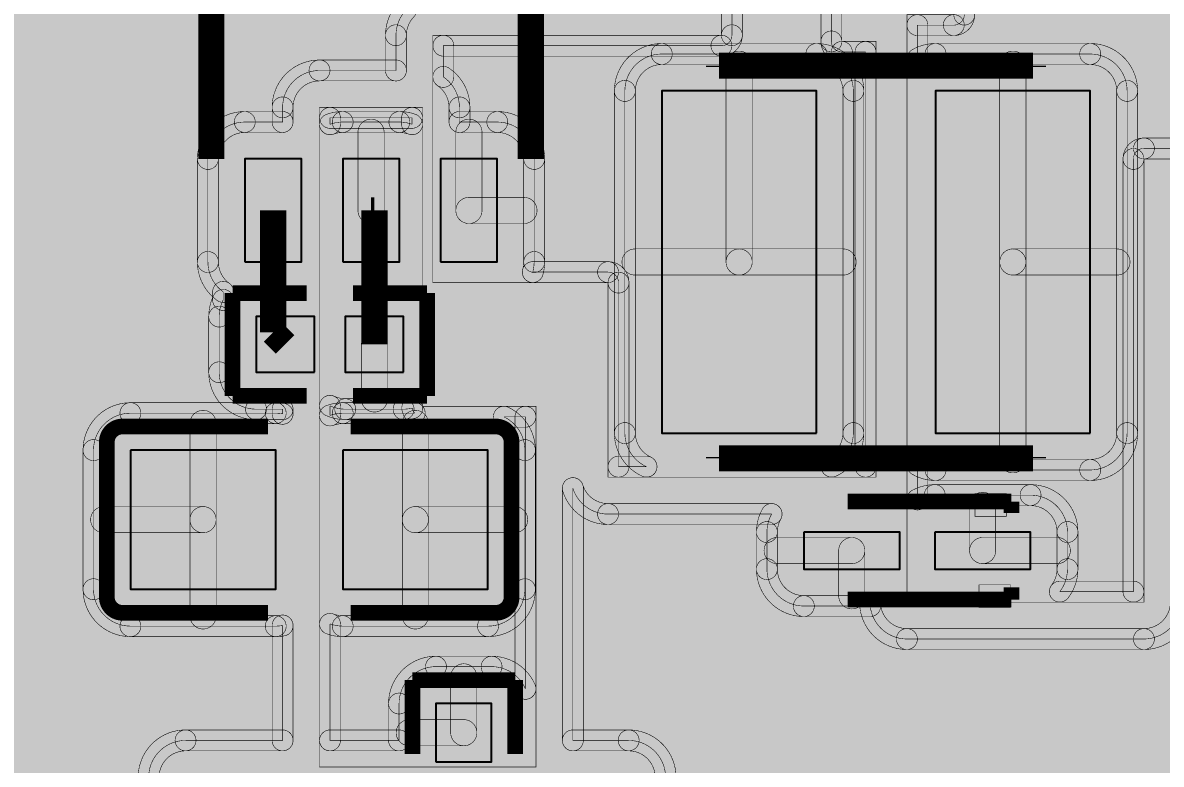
# Model space of a CAD drawing. Header units: millimetres. Extents: x -1.3 to 38.5, y -5.8 to 28.1.
# Drawn here: x 5.92 to 16.97, y 9.53 to 16.72 of the extents above; entities that cross this region are included whole.
import ezdxf

# ---------------------------------------------------------------- set-up
doc = ezdxf.new("R2010")
doc.units = ezdxf.units.MM
for name, color, linetype, true_color in [('Bottom Layer', 7, 'Continuous', 0x008400), ('Top Layer', 7, 'Continuous', 0xff0000), ('Top Silkscreen Layer', 7, 'Continuous', 0x008484)]:
    doc.layers.add(name, color=color, linetype=linetype, true_color=true_color)

msp = doc.modelspace()

# ---------------------------------------------------------------- hatches: boundary and pattern name
at = {"layer": 'Bottom Layer'}
msp.add_hatch(color=256, dxfattribs=at).paths.add_polyline_path([(35.642, 25.642), (35.642, 0.358), (0.358, 0.358), (0.358, 25.642)])
at = {"layer": 'Top Layer'}
for points in [[(35.642, 25.642), (35.642, 0.358), (0.358, 0.358), (0.358, 25.642), (24.873, 25.642), (24.847, 25.608), (23.17, 25.608), (22.812, 25.25), (22.812, 23.55), (23.17, 23.192), (24.282, 23.192), (24.282, 22.766), (24.198, 22.685), (23.372, 22.685), (23.085, 22.828), (22.295, 22.828), (22.145, 22.795), (21.995, 22.828), (21.205, 22.828), (20.847, 22.47), (20.847, 21.93), (21.205, 21.572), (21.995, 21.572), (22.145, 21.605), (22.295, 21.572), (23.085, 21.572), (23.372, 21.715), (24.198, 21.715), (24.292, 21.628), (24.205, 21.628), (23.847, 21.27), (23.847, 20.805), (19.843, 20.805), (19.5, 21.058), (19.5, 21.058), (19.028, 21.058), (19.028, 21.64), (18.67, 21.998), (18.13, 21.998), (17.772, 21.64), (17.772, 21.058), (17.103, 21.058), (17.103, 21.058), (16.745, 20.7), (16.745, 20.7), (16.745, 19.755), (16.033, 19.755), (16.041, 19.83), (16.041, 20.37), (15.683, 20.728), (15.117, 20.728), (14.967, 20.695), (14.817, 20.728), (14.252, 20.728), (13.893, 20.37), (13.893, 19.83), (14.049, 19.535), (14.049, 19.528), (14.015, 19.528), (13.729, 19.385), (8.618, 19.385), (8.618, 19.385), (8.275, 19.243), (8.275, 19.243), (8.007, 18.975), (8.007, 18.975), (7.865, 18.632), (7.865, 18.632), (7.865, 18.49), (7.717, 18.2), (7.717, 17.2), (8.075, 16.842), (8.625, 16.842), (8.825, 16.903), (9.025, 16.842), (9.575, 16.842), (9.642, 16.848), (9.542, 16.6), (9.542, 16.6), (9.542, 16.258), (8.8, 16.258), (8.8, 16.258), (8.442, 15.9), (8.442, 15.9), (8.442, 15.758), (8.075, 15.758), (8.075, 15.758), (7.717, 15.4), (7.717, 14.4), (7.865, 14.11), (7.865, 14.032), (7.826, 13.87), (7.826, 13.33), (8.184, 12.972), (8.442, 12.972), (8.442, 12.927), (8.375, 12.933), (6.965, 12.933), (6.965, 12.933), (6.607, 12.575), (6.607, 12.575), (6.607, 11.225), (6.607, 11.225), (6.965, 10.867), (8.375, 10.867), (8.375, 10.867), (8.442, 10.873), (8.442, 9.758), (7.5, 9.758), (7.5, 9.758), (7.142, 9.4), (7.142, 9.4), (7.142, 1.436), (7.142, 1.436), (7.5, 1.078), (7.5, 1.078), (19.1, 1.078), (19.1, 1.078), (19.458, 1.436), (19.458, 1.436), (19.458, 3.642), (25.142, 3.642), (25.142, 3.594), (24.935, 3.628), (24.3, 3.083), (23.665, 3.628), (23.03, 3.083), (22.395, 3.628), (21.753, 2.986), (21.753, 1.604), (22.395, 0.962), (23.03, 1.507), (23.665, 0.962), (24.3, 1.507), (24.935, 0.962), (25.142, 0.996), (25.142, 0.9), (25.142, 0.9), (25.5, 0.542), (25.5, 0.542), (27.4, 0.542), (27.4, 0.542), (27.758, 0.9), (27.758, 0.9), (27.758, 5.708), (27.758, 5.708), (27.4, 6.066), (27.4, 6.066), (21.308, 6.066), (21.308, 6.8), (20.95, 7.158), (20.05, 7.158), (19.692, 6.8), (19.692, 6.066), (17.693, 6.066), (17.693, 6.066), (17.335, 5.708), (17.335, 5.708), (17.335, 5.658), (16.105, 5.658), (16.787, 6.77), (15.54, 8.017), (14.293, 6.77), (14.975, 5.658), (14.2, 5.658), (14.2, 5.658), (13.842, 5.3), (13.842, 5.3), (13.842, 5.15), (13, 5.477), (11.753, 4.23), (12.557, 3.064), (10.903, 3.064), (11.707, 4.23), (11.025, 5.342), (11.8, 5.342), (11.8, 5.342), (12.158, 5.7), (12.158, 5.7), (12.158, 5.85), (13, 5.523), (14.247, 6.77), (13, 8.017), (12.158, 7.69), (12.158, 9.4), (12.158, 9.4), (11.8, 9.758), (11.258, 9.758), (11.258, 12.206), (11.6, 11.954), (11.6, 11.954), (13.187, 11.954), (13.142, 11.78), (13.142, 11.42), (13.5, 11.062), (14.144, 11.062), (14.5, 10.742), (14.5, 10.742), (16.8, 10.742), (16.8, 10.742), (17.158, 11.1), (17.158, 11.1), (17.158, 15.042), (19.442, 15.042), (19.442, 13.658), (18.3, 13.658), (18.3, 13.658), (17.942, 13.3), (17.942, 13.3), (17.942, 9.8), (17.942, 9.8), (18.3, 9.442), (23, 9.442), (23, 9.442), (23.207, 9.508), (23.207, 8.846), (23.03, 8.493), (22.395, 9.038), (21.753, 8.396), (21.753, 7.014), (22.395, 6.372), (23.03, 6.917), (23.665, 6.372), (24.3, 6.917), (24.935, 6.372), (25.57, 6.917), (26.205, 6.372), (26.847, 7.014), (26.847, 7.22), (27.605, 7.22), (27.605, 7.22), (27.754, 7.243), (27.8, 7.242), (28.458, 7.9), (27.8, 8.558), (27.209, 8.19), (26.847, 8.19), (26.847, 8.396), (26.751, 8.735), (26.751, 8.934), (26.907, 9.23), (26.907, 9.77), (26.688, 10.1), (26.907, 10.43), (26.907, 10.97), (26.549, 11.328), (25.983, 11.328), (25.833, 11.295), (25.683, 11.328), (25.117, 11.328), (24.759, 10.97), (24.759, 10.43), (24.915, 10.134), (24.915, 10.066), (24.759, 9.77), (24.759, 9.545), (24.592, 9.378), (24.592, 9.378), (24.45, 9.035), (24.45, 9.035), (24.45, 8.817), (24.3, 8.493), (24.123, 8.846), (24.123, 11.175), (24.29, 11.342), (28.4, 11.342), (28.4, 11.342), (28.724, 11.476), (28.724, 11.476), (29.024, 11.776), (29.024, 11.776), (29.074, 11.836), (29.1, 11.835), (29.3, 11.881), (29.5, 11.835), (29.7, 11.881), (29.9, 11.835), (30.1, 11.881), (30.3, 11.835), (30.5, 11.881), (30.7, 11.835), (30.9, 11.881), (31.1, 11.835), (31.3, 11.881), (31.5, 11.835), (31.958, 12.293), (31.958, 12.742), (32.407, 12.742), (32.865, 13.2), (32.819, 13.401), (32.865, 13.601), (32.819, 13.8), (32.865, 14), (32.819, 14.2), (32.865, 14.4), (32.865, 14.417), (33.4, 14.142), (34.058, 14.8), (33.4, 15.458), (33.39, 15.458), (33.324, 15.524), (33.324, 15.524), (33.291, 15.554), (33.291, 15.554), (33.558, 15.9), (33.558, 15.9), (33.558, 16.872), (34.24, 16.872), (34.598, 17.23), (34.598, 17.77), (34.598, 17.77), (34.24, 18.128), (33.558, 18.128), (33.558, 20.5), (33.558, 20.5), (33.2, 20.858), (33.2, 20.858), (27.956, 20.858), (27.956, 22.566), (28.6, 22.042), (29.073, 22.242), (29.94, 22.242), (29.94, 22.242), (30.264, 22.376), (30.264, 22.376), (31.174, 23.286), (31.64, 23.192), (32.848, 24.4), (31.64, 25.608), (30.432, 24.4), (30.526, 23.934), (29.75, 23.158), (29.073, 23.158), (29.035, 23.194), (29.1, 23.192), (30.308, 24.4), (29.1, 25.608), (27.956, 24.787), (27.956, 25.409), (27.956, 25.409), (27.87, 25.642)], [(15.984, 11.202), (16.058, 11.42), (16.058, 11.78), (15.7, 12.138), (14.77, 12.138), (14.77, 12.138), (14.602, 12.096), (14.602, 12.428), (14.778, 12.382), (16.279, 12.382), (16.637, 12.74), (16.637, 16.06), (16.279, 16.418), (14.778, 16.418), (14.778, 16.418), (14.602, 16.372), (14.602, 16.698), (14.955, 16.698), (15.057, 16.8), (15.057, 16.8), (15.057, 17.084), (15.15, 17.072), (15.716, 17.072), (16.074, 17.43), (16.074, 17.97), (15.908, 18.272), (16.253, 18.63), (16.253, 19.17), (16.231, 19.295), (17.103, 19.295), (17.205, 19.397), (17.205, 19.397), (17.205, 20.598), (17.775, 20.598), (17.772, 20.55), (17.772, 19.76), (18.13, 19.402), (18.67, 19.402), (19.028, 19.76), (19.028, 20.55), (19.025, 20.598), (19.398, 20.598), (19.398, 15.502), (16.8, 15.502), (16.8, 15.502), (16.698, 15.4), (16.698, 15.4), (16.698, 11.202)], [(11.702, 12.414), (11.702, 14.2), (11.702, 14.2), (11.6, 14.302), (11.6, 14.302), (10.869, 14.302), (10.883, 14.4), (10.883, 15.4), (10.525, 15.758), (10.158, 15.758), (10.158, 15.9), (10.158, 15.9), (10.002, 16.196), (10.002, 16.498), (12.7, 16.498), (12.802, 16.6), (12.802, 16.6), (12.802, 17.075), (12.85, 17.072), (13.64, 17.072), (13.767, 17.095), (13.767, 16.54), (13.767, 16.54), (13.869, 16.438), (13.869, 16.438), (14.098, 16.438), (14.098, 12.414), (13.77, 12.414), (13.98, 12.74), (13.98, 16.06), (13.98, 16.06), (13.622, 16.418), (12.121, 16.418), (12.121, 16.418), (11.763, 16.06), (11.763, 12.74), (11.763, 12.74), (11.973, 12.414)], [(12.903, 16.6), (12.7, 16.6), (12.7, 17.075), (12.903, 17.075)], [(13.666, 17.095), (13.869, 17.095), (13.869, 16.54), (13.666, 16.54)], [(9.44, 16.6), (9.569, 16.919), (9.715, 16.778), (9.643, 16.6)], [(14.602, 16.597), (14.602, 16.8), (14.955, 16.8), (14.955, 16.597)], [(15.158, 16.8), (14.955, 16.597), (14.955, 16.8)], [(14.703, 16.372), (14.5, 16.372), (14.5, 16.698), (14.703, 16.698)], [(9.44, 16.6), (9.643, 16.6), (9.643, 16.6), (9.44, 16.6)], [(9.44, 16.6), (9.643, 16.6), (9.643, 16.258), (9.44, 16.258)], [(10.002, 16.397), (10.002, 16.6), (12.7, 16.6), (12.7, 16.397)], [(12.903, 16.6), (12.7, 16.397), (12.7, 16.6)], [(12.903, 16.6), (12.7, 16.6), (12.7, 16.6), (12.903, 16.6)], [(10.103, 16.196), (9.9, 16.196), (9.9, 16.498), (10.103, 16.498)], [(11.661, 16.06), (12.121, 16.52), (12.121, 16.316), (11.865, 16.06)], [(12.121, 16.316), (12.121, 16.52), (13.622, 16.52), (13.622, 16.316)], [(12.121, 16.316), (12.121, 16.52), (12.121, 16.52), (12.121, 16.316)], [(13.622, 16.52), (14.082, 16.06), (13.879, 16.06), (13.622, 16.316)], [(13.666, 16.54), (13.869, 16.54), (13.869, 16.54), (13.666, 16.54)], [(13.869, 16.337), (13.666, 16.54), (13.869, 16.54)], [(13.869, 16.337), (13.869, 16.54), (13.869, 16.54), (13.869, 16.337)], [(13.869, 16.337), (13.869, 16.54), (14.098, 16.54), (14.098, 16.337)], [(14.552, 16.46), (14.778, 16.52), (14.778, 16.316), (14.652, 16.283)], [(14.778, 16.316), (14.778, 16.52), (16.279, 16.52), (16.279, 16.316)], [(14.778, 16.316), (14.778, 16.52), (14.778, 16.52), (14.778, 16.316)], [(16.279, 16.52), (16.739, 16.06), (16.536, 16.06), (16.279, 16.316)], [(8.34, 15.9), (8.8, 16.36), (8.8, 16.157), (8.543, 15.9)], [(8.8, 16.157), (8.8, 16.36), (9.542, 16.36), (9.542, 16.157)], [(8.8, 16.157), (8.8, 16.36), (8.8, 16.36), (8.8, 16.157)], [(13.997, 16.438), (14.2, 16.438), (14.2, 12.414), (13.997, 12.414)], [(10.059, 16.28), (10.26, 15.9), (10.057, 15.9), (9.944, 16.112)], [(12.999, 14.4), (12.745, 14.4), (12.745, 16.319), (12.999, 16.319)], [(15.655, 14.4), (15.401, 14.4), (15.401, 16.319), (15.655, 16.319)], [(11.661, 16.06), (11.865, 16.06), (11.865, 12.74), (11.661, 12.74)], [(14.082, 12.74), (13.879, 12.74), (13.879, 16.06), (14.082, 16.06)], [(13.879, 16.06), (14.082, 16.06), (14.082, 16.06), (13.879, 16.06)], [(16.739, 12.74), (16.536, 12.74), (16.536, 16.06), (16.739, 16.06)], [(7.615, 15.4), (8.075, 15.86), (8.075, 15.657), (7.819, 15.4)], [(8.075, 15.657), (8.075, 15.86), (8.442, 15.86), (8.442, 15.657)], [(8.075, 15.657), (8.075, 15.86), (8.075, 15.86), (8.075, 15.657)], [(8.34, 15.9), (8.543, 15.9), (8.543, 15.9), (8.34, 15.9)], [(8.34, 15.9), (8.543, 15.9), (8.543, 15.758), (8.34, 15.758)], [(9.003, 15.736), (8.8, 15.736), (8.8, 15.798), (9.003, 15.798)], [(8.867, 15.832), (9.025, 15.86), (9.025, 15.657), (8.937, 15.641)], [(8.902, 15.697), (8.902, 15.9), (9.698, 15.9), (9.698, 15.697)], [(9.698, 15.798), (9.698, 15.736), (9.575, 15.758), (9.025, 15.758), (9.025, 15.758), (8.902, 15.736), (8.902, 15.798)], [(9.025, 15.657), (9.025, 15.86), (9.575, 15.86), (9.575, 15.657)], [(9.025, 15.657), (9.025, 15.86), (9.025, 15.86), (9.025, 15.657)], [(9.575, 15.86), (9.733, 15.832), (9.663, 15.641), (9.575, 15.657)], [(9.597, 15.798), (9.8, 15.798), (9.8, 15.736), (9.597, 15.736)], [(10.26, 15.758), (10.057, 15.758), (10.057, 15.9), (10.26, 15.9)], [(10.26, 15.9), (10.057, 15.9), (10.057, 15.9), (10.26, 15.9)], [(10.158, 15.657), (10.158, 15.86), (10.525, 15.86), (10.525, 15.657)], [(10.525, 15.86), (10.985, 15.4), (10.782, 15.4), (10.525, 15.657)], [(9.427, 14.9), (9.173, 14.9), (9.173, 15.659), (9.427, 15.659)], [(10.377, 14.9), (10.123, 14.9), (10.123, 15.659), (10.377, 15.659)], [(16.597, 15.4), (16.8, 15.603), (16.8, 15.4)], [(16.8, 15.4), (16.8, 15.603), (19.398, 15.603), (19.398, 15.4)], [(16.8, 15.4), (16.8, 15.603), (16.8, 15.603), (16.8, 15.4)], [(7.819, 14.4), (7.615, 14.4), (7.615, 15.4), (7.819, 15.4)], [(10.985, 14.4), (10.782, 14.4), (10.782, 15.4), (10.985, 15.4)], [(16.597, 15.4), (16.8, 15.4), (16.8, 15.4), (16.597, 15.4)], [(16.597, 15.4), (16.8, 15.4), (16.8, 11.202), (16.597, 11.202)], [(10.25, 14.773), (10.25, 15.027), (10.784, 15.027), (10.784, 14.773)], [(11.862, 14.273), (11.862, 14.527), (12.872, 14.527), (12.872, 14.273)], [(12.872, 14.273), (12.872, 14.527), (13.881, 14.527), (13.881, 14.273)], [(15.528, 14.273), (15.528, 14.527), (16.538, 14.527), (16.538, 14.273)], [(7.805, 14.028), (7.615, 14.4), (7.819, 14.4), (7.925, 14.192)], [(10.985, 14.4), (10.967, 14.274), (10.772, 14.33), (10.782, 14.4)], [(10.869, 14.2), (10.869, 14.403), (11.6, 14.403), (11.6, 14.2)], [(11.6, 14.403), (11.803, 14.2), (11.6, 14.2)], [(11.6, 14.2), (11.6, 14.403), (11.6, 14.403), (11.6, 14.2)], [(15.401, 14.4), (15.655, 14.4), (15.655, 12.481), (15.401, 12.481)], [(11.803, 12.414), (11.6, 12.414), (11.6, 14.2), (11.803, 14.2)], [(11.803, 14.2), (11.6, 14.2), (11.6, 14.2), (11.803, 14.2)], [(7.725, 13.87), (7.774, 14.078), (7.956, 13.986), (7.928, 13.87)], [(7.763, 14.11), (7.967, 14.11), (7.967, 14.032), (7.763, 14.032)], [(7.928, 13.33), (7.725, 13.33), (7.725, 13.87), (7.928, 13.87)], [(9.206, 13.6), (9.46, 13.6), (9.46, 13.071), (9.206, 13.071)], [(8.184, 12.87), (7.725, 13.33), (7.928, 13.33), (8.184, 13.073)], [(8.184, 12.87), (8.184, 13.073), (8.442, 13.073), (8.442, 12.87)], [(9.05, 12.87), (8.86, 12.912), (8.944, 13.097), (9.05, 13.073)], [(9.05, 12.87), (9.05, 13.073), (9.616, 13.073), (9.616, 12.87)], [(9.724, 12.883), (9.616, 12.87), (9.616, 13.073), (9.676, 13.081)], [(6.505, 12.575), (6.965, 13.035), (6.965, 12.832), (6.709, 12.575)], [(6.965, 12.832), (6.965, 13.035), (8.375, 13.035), (8.375, 12.832)], [(6.965, 12.832), (6.965, 13.035), (6.965, 13.035), (6.965, 12.832)], [(8.543, 12.927), (8.34, 12.927), (8.34, 12.972), (8.543, 12.972)], [(8.375, 13.035), (8.461, 13.027), (8.423, 12.827), (8.375, 12.832)], [(9.003, 12.911), (8.8, 12.911), (8.8, 13.004), (9.003, 13.004)], [(8.867, 13.007), (9.025, 13.035), (9.025, 12.832), (8.937, 12.816)], [(8.902, 12.911), (8.902, 13.004), (9.05, 12.972), (9.616, 12.972), (9.7, 12.982), (9.724, 12.933), (9.025, 12.933), (9.025, 12.933)], [(9.025, 12.832), (9.025, 13.035), (9.724, 13.035), (9.724, 12.832)], [(9.025, 12.832), (9.025, 13.035), (9.025, 13.035), (9.025, 12.832)], [(9.647, 12.866), (9.6, 12.964), (9.8, 13)], [(10.633, 12.99), (10.895, 12.575), (10.692, 12.575), (10.545, 12.807)], [(10.589, 12.797), (10.589, 13), (10.798, 13), (10.798, 12.797)], [(7.797, 11.9), (7.543, 11.9), (7.543, 12.834), (7.797, 12.834)], [(9.572, 10.116), (9.572, 9.758), (8.902, 9.758), (8.902, 10.889), (9.025, 10.867), (10.435, 10.867), (10.435, 10.867), (10.793, 11.225), (10.793, 12.575), (10.793, 12.575), (10.589, 12.898), (10.798, 12.898), (10.798, 10.259), (10.47, 10.474), (9.93, 10.474)], [(9.857, 11.9), (9.603, 11.9), (9.603, 12.834), (9.857, 12.834)], [(10.697, 12.898), (10.9, 12.898), (10.9, 10.259), (10.697, 10.259)], [(11.661, 12.74), (11.865, 12.74), (11.865, 12.74), (11.661, 12.74)], [(11.931, 12.322), (11.661, 12.74), (11.865, 12.74), (12.015, 12.507)], [(14.082, 12.74), (13.812, 12.322), (13.728, 12.507), (13.879, 12.74)], [(16.739, 12.74), (16.279, 12.28), (16.279, 12.484), (16.536, 12.74)], [(6.505, 12.575), (6.709, 12.575), (6.709, 12.575), (6.505, 12.575)], [(6.505, 12.575), (6.709, 12.575), (6.709, 11.225), (6.505, 11.225)], [(10.895, 11.225), (10.692, 11.225), (10.692, 12.575), (10.895, 12.575)], [(10.895, 12.575), (10.692, 12.575), (10.692, 12.575), (10.895, 12.575)], [(11.702, 12.312), (11.702, 12.516), (11.973, 12.516), (11.973, 12.312)], [(13.77, 12.312), (13.77, 12.516), (14.098, 12.516), (14.098, 12.312)], [(14.778, 12.28), (14.552, 12.34), (14.652, 12.517), (14.778, 12.484)], [(14.703, 12.096), (14.5, 12.096), (14.5, 12.428), (14.703, 12.428)], [(14.778, 12.28), (14.778, 12.484), (16.279, 12.484), (16.279, 12.28)], [(11.36, 9.758), (11.157, 9.758), (11.157, 12.206), (11.36, 12.206)], [(11.6, 11.853), (11.161, 12.175), (11.355, 12.236), (11.6, 12.056)], [(14.554, 12.186), (14.77, 12.24), (14.77, 12.037), (14.649, 12.006)], [(14.77, 12.037), (14.77, 12.24), (15.7, 12.24), (15.7, 12.037)], [(14.77, 12.037), (14.77, 12.24), (14.77, 12.24), (14.77, 12.037)], [(15.7, 12.24), (16.16, 11.78), (15.957, 11.78), (15.7, 12.037)], [(11.6, 11.853), (11.6, 12.056), (11.6, 12.056), (11.6, 11.853)], [(11.6, 11.853), (11.6, 12.056), (13.187, 12.056), (13.187, 11.853)], [(6.706, 11.773), (6.706, 12.027), (7.67, 12.027), (7.67, 11.773)], [(9.73, 11.773), (9.73, 12.027), (10.694, 12.027), (10.694, 11.773)], [(13.04, 11.78), (13.098, 12.004), (13.276, 11.905), (13.243, 11.78)], [(15.362, 11.6), (15.108, 11.6), (15.108, 12.039), (15.362, 12.039)], [(7.543, 11.9), (7.797, 11.9), (7.797, 10.966), (7.543, 10.966)], [(9.603, 11.9), (9.857, 11.9), (9.857, 10.966), (9.603, 10.966)], [(13.243, 11.42), (13.04, 11.42), (13.04, 11.78), (13.243, 11.78)], [(13.241, 11.473), (13.241, 11.727), (13.965, 11.727), (13.965, 11.473)], [(15.235, 11.473), (15.235, 11.727), (15.959, 11.727), (15.959, 11.473)], [(16.16, 11.42), (15.957, 11.42), (15.957, 11.78), (16.16, 11.78)], [(13.838, 11.6), (14.092, 11.6), (14.092, 11.161), (13.838, 11.161)], [(13.5, 10.96), (13.04, 11.42), (13.243, 11.42), (13.5, 11.163)], [(16.16, 11.42), (16.064, 11.14), (15.903, 11.264), (15.957, 11.42)], [(15.984, 11.1), (15.984, 11.303), (16.698, 11.303), (16.698, 11.1)], [(6.505, 11.225), (6.709, 11.225), (6.709, 11.225), (6.505, 11.225)], [(6.965, 10.765), (6.505, 11.225), (6.709, 11.225), (6.965, 10.968)], [(10.895, 11.225), (10.435, 10.765), (10.435, 10.968), (10.692, 11.225)], [(13.5, 10.96), (13.5, 11.163), (14.144, 11.163), (14.144, 10.96)], [(14.5, 10.64), (14.043, 11.051), (14.245, 11.073), (14.5, 10.843)], [(17.26, 11.1), (16.8, 10.64), (16.8, 10.843), (17.057, 11.1)], [(6.965, 10.765), (6.965, 10.968), (8.375, 10.968), (8.375, 10.765)], [(8.461, 10.773), (8.375, 10.765), (8.375, 10.968), (8.423, 10.973)], [(8.375, 10.765), (8.375, 10.968), (8.375, 10.968), (8.375, 10.765)], [(9.025, 10.765), (8.867, 10.793), (8.937, 10.984), (9.025, 10.968)], [(9.025, 10.765), (9.025, 10.968), (10.435, 10.968), (10.435, 10.765)], [(10.435, 10.765), (10.435, 10.968), (10.435, 10.968), (10.435, 10.765)], [(8.34, 10.873), (8.543, 10.873), (8.543, 9.758), (8.34, 9.758)], [(9.003, 9.758), (8.8, 9.758), (8.8, 10.889), (9.003, 10.889)], [(14.5, 10.64), (14.5, 10.843), (14.5, 10.843), (14.5, 10.64)], [(14.5, 10.64), (14.5, 10.843), (16.8, 10.843), (16.8, 10.64)], [(16.8, 10.64), (16.8, 10.843), (16.8, 10.843), (16.8, 10.64)], [(9.47, 10.116), (9.93, 10.575), (9.93, 10.372), (9.673, 10.116)], [(9.93, 10.372), (9.93, 10.575), (10.47, 10.575), (10.47, 10.372)], [(10.47, 10.575), (10.892, 10.299), (10.705, 10.218), (10.47, 10.372)], [(10.327, 9.833), (10.073, 9.833), (10.073, 10.375), (10.327, 10.375)], [(9.47, 10.116), (9.673, 10.116), (9.673, 9.758), (9.47, 9.758)], [(9.671, 9.706), (9.671, 9.96), (10.2, 9.96), (10.2, 9.706)], [(7.04, 9.4), (7.5, 9.86), (7.5, 9.657), (7.243, 9.4)], [(7.5, 9.657), (7.5, 9.86), (8.442, 9.86), (8.442, 9.657)], [(7.5, 9.657), (7.5, 9.86), (7.5, 9.86), (7.5, 9.657)], [(8.902, 9.657), (8.902, 9.86), (9.572, 9.86), (9.572, 9.657)], [(11.258, 9.657), (11.258, 9.86), (11.8, 9.86), (11.8, 9.657)], [(11.8, 9.86), (12.26, 9.4), (12.057, 9.4), (11.8, 9.657)]]:
    msp.add_hatch(color=256, dxfattribs=at).paths.add_polyline_path(points)
at = {"layer": 'Top Silkscreen Layer'}
for points in [[(15.16, 12.152), (15.16, 11.932), (15.464, 11.932), (15.464, 12.152)], [(15.2, 11.048), (15.2, 11.268), (15.505, 11.268), (15.505, 11.048)]]:
    msp.add_hatch(color=256, dxfattribs=at).paths.add_polyline_path(points)

# ---------------------------------------------------------------- linework, layer by layer
at = {"layer": 'Top Layer', "const_width": 0.00508}
for points in [[(17.103, 20.7), (19.5, 20.7), (19.5, 15.4), (16.8, 15.4), (16.8, 11.1), (14.5, 11.1), (14.5, 16.8), (14.955, 16.8), (14.955, 19.397), (17.103, 19.397)], [(9.9, 16.6), (12.7, 16.6), (12.7, 18.373), (13.869, 18.373), (13.869, 16.54), (14.2, 16.54), (14.2, 12.312), (11.6, 12.312), (11.6, 14.2), (9.9, 14.2)], [(8.8, 15.9), (9.8, 15.9), (9.8, 13), (10.9, 13), (10.9, 9.5), (8.8, 9.5)]]:
    msp.add_lwpolyline(points, close=True, dxfattribs=at)
for points in [[(12.903, 16.6, -1), (12.7, 16.6), (12.7, 17.075, -1), (12.903, 17.075)], [(13.666, 17.095, -1), (13.869, 17.095), (13.869, 16.54, -1), (13.666, 16.54)], [(15.158, 16.8, -1), (14.955, 16.8), (14.955, 17.084, -1), (15.158, 17.084)], [(9.44, 16.6, -0.193787), (9.569, 16.919, -1), (9.715, 16.778, 0.193787), (9.643, 16.6, -1)], [(15.158, 16.8, -0.414214), (14.955, 16.597, -1), (14.955, 16.8, -1)], [(15.158, 16.8, -1), (14.955, 16.8), (14.955, 16.8, -1), (15.158, 16.8)], [(14.703, 16.372, -1), (14.5, 16.372), (14.5, 16.698, -1), (14.703, 16.698)], [(14.602, 16.597, -1), (14.602, 16.8), (14.955, 16.8, -1), (14.955, 16.597)], [(9.44, 16.6, -1), (9.643, 16.6), (9.643, 16.6, -1), (9.44, 16.6)], [(9.44, 16.6, -1), (9.643, 16.6), (9.643, 16.258, -1), (9.44, 16.258)], [(12.903, 16.6, -0.414214), (12.7, 16.397, -1), (12.7, 16.6, -1)], [(12.903, 16.6, -1), (12.7, 16.6), (12.7, 16.6, -1), (12.903, 16.6)], [(10.103, 16.196, -1), (9.9, 16.196), (9.9, 16.498, -1), (10.103, 16.498)], [(10.002, 16.397, -1), (10.002, 16.6), (12.7, 16.6, -1), (12.7, 16.397)], [(13.666, 16.54, -1), (13.869, 16.54), (13.869, 16.54, -1), (13.666, 16.54)], [(13.869, 16.337, -0.414214), (13.666, 16.54, -1), (13.869, 16.54, -1)], [(11.661, 16.06, -0.414214), (12.121, 16.52, -1), (12.121, 16.316, 0.414214), (11.865, 16.06, -1)], [(12.121, 16.316, -1), (12.121, 16.52), (13.622, 16.52, -1), (13.622, 16.316)], [(12.121, 16.316, -1), (12.121, 16.52), (12.121, 16.52, -1), (12.121, 16.316)], [(13.622, 16.52, -0.414214), (14.082, 16.06, -1), (13.879, 16.06, 0.414214), (13.622, 16.316, -1)], [(13.869, 16.337, -1), (13.869, 16.54), (13.869, 16.54, -1), (13.869, 16.337)], [(13.869, 16.337, -1), (13.869, 16.54), (14.098, 16.54, -1), (14.098, 16.337)], [(13.997, 16.438, -1), (14.2, 16.438), (14.2, 12.414, -1), (13.997, 12.414)], [(14.552, 16.46, -0.129345), (14.778, 16.52, -1), (14.778, 16.316, 0.129345), (14.652, 16.283, -1)], [(14.778, 16.316, -1), (14.778, 16.52), (16.279, 16.52, -1), (16.279, 16.316)], [(14.778, 16.316, -1), (14.778, 16.52), (14.778, 16.52, -1), (14.778, 16.316)], [(16.279, 16.52, -0.414214), (16.739, 16.06, -1), (16.536, 16.06, 0.414214), (16.279, 16.316, -1)], [(8.34, 15.9, -0.414214), (8.8, 16.36, -1), (8.8, 16.157, 0.414214), (8.543, 15.9, -1)], [(8.8, 16.157, -1), (8.8, 16.36), (9.542, 16.36, -1), (9.542, 16.157)], [(8.8, 16.157, -1), (8.8, 16.36), (8.8, 16.36, -1), (8.8, 16.157)], [(12.999, 14.4, -1), (12.745, 14.4), (12.745, 16.319, -1), (12.999, 16.319)], [(15.655, 14.4, -1), (15.401, 14.4), (15.401, 16.319, -1), (15.655, 16.319)], [(10.059, 16.28, -0.248137), (10.26, 15.9, -1), (10.057, 15.9, 0.248137), (9.944, 16.112, -1)], [(11.661, 16.06, -1), (11.865, 16.06), (11.865, 12.74, -1), (11.661, 12.74)], [(14.082, 12.74, -1), (13.879, 12.74), (13.879, 16.06, -1), (14.082, 16.06)], [(13.879, 16.06, -1), (14.082, 16.06), (14.082, 16.06, -1), (13.879, 16.06)], [(16.739, 12.74, -1), (16.536, 12.74), (16.536, 16.06, -1), (16.739, 16.06)], [(8.34, 15.9, -1), (8.543, 15.9), (8.543, 15.9, -1), (8.34, 15.9)], [(8.34, 15.9, -1), (8.543, 15.9), (8.543, 15.758, -1), (8.34, 15.758)], [(10.26, 15.758, -1), (10.057, 15.758), (10.057, 15.9, -1), (10.26, 15.9)], [(10.26, 15.9, -1), (10.057, 15.9), (10.057, 15.9, -1), (10.26, 15.9)], [(7.615, 15.4, -0.414214), (8.075, 15.86, -1), (8.075, 15.657, 0.414214), (7.819, 15.4, -1)], [(8.075, 15.657, -1), (8.075, 15.86), (8.442, 15.86, -1), (8.442, 15.657)], [(8.075, 15.657, -1), (8.075, 15.86), (8.075, 15.86, -1), (8.075, 15.657)], [(9.003, 15.736, -1), (8.8, 15.736), (8.8, 15.798, -1), (9.003, 15.798)], [(8.902, 15.697, -1), (8.902, 15.9), (9.698, 15.9, -1), (9.698, 15.697)], [(8.867, 15.832, -0.088166), (9.025, 15.86, -1), (9.025, 15.657, 0.088166), (8.937, 15.641, -1)], [(9.698, 15.798), (9.698, 15.736, 0.088166), (9.575, 15.758), (9.025, 15.758), (9.025, 15.758, 0.088166), (8.902, 15.736), (8.902, 15.798)], [(9.025, 15.657, -1), (9.025, 15.86), (9.575, 15.86, -1), (9.575, 15.657)], [(9.025, 15.657, -1), (9.025, 15.86), (9.025, 15.86, -1), (9.025, 15.657)], [(9.575, 15.86, -0.088166), (9.733, 15.832, -1), (9.663, 15.641, 0.088166), (9.575, 15.657, -1)], [(9.597, 15.798, -1), (9.8, 15.798), (9.8, 15.736, -1), (9.597, 15.736)], [(10.158, 15.657, -1), (10.158, 15.86), (10.525, 15.86, -1), (10.525, 15.657)], [(10.525, 15.86, -0.414214), (10.985, 15.4, -1), (10.782, 15.4, 0.414214), (10.525, 15.657, -1)], [(9.427, 14.9, -1), (9.173, 14.9), (9.173, 15.659, -1), (9.427, 15.659)], [(10.377, 14.9, -1), (10.123, 14.9), (10.123, 15.659, -1), (10.377, 15.659)], [(16.597, 15.4, -0.414214), (16.8, 15.603, -1), (16.8, 15.4, -1)], [(16.8, 15.4, -1), (16.8, 15.603), (19.398, 15.603, -1), (19.398, 15.4)], [(16.8, 15.4, -1), (16.8, 15.603), (16.8, 15.603, -1), (16.8, 15.4)], [(7.819, 14.4, -1), (7.615, 14.4), (7.615, 15.4, -1), (7.819, 15.4)], [(10.985, 14.4, -1), (10.782, 14.4), (10.782, 15.4, -1), (10.985, 15.4)], [(16.597, 15.4, -1), (16.8, 15.4), (16.8, 15.4, -1), (16.597, 15.4)], [(16.597, 15.4, -1), (16.8, 15.4), (16.8, 11.202, -1), (16.597, 11.202)], [(10.25, 14.773, -1), (10.25, 15.027), (10.784, 15.027, -1), (10.784, 14.773)], [(7.805, 14.028, -0.24042), (7.615, 14.4, -1), (7.819, 14.4, 0.24042), (7.925, 14.192, -1)], [(10.985, 14.4, -0.069664), (10.967, 14.274, -1), (10.772, 14.33, 0.069664), (10.782, 14.4, -1)], [(11.862, 14.273, -1), (11.862, 14.527), (12.872, 14.527, -1), (12.872, 14.273)], [(12.872, 14.273, -1), (12.872, 14.527), (13.881, 14.527, -1), (13.881, 14.273)], [(15.528, 14.273, -1), (15.528, 14.527), (16.538, 14.527, -1), (16.538, 14.273)], [(15.401, 14.4, -1), (15.655, 14.4), (15.655, 12.481, -1), (15.401, 12.481)], [(10.869, 14.2, -1), (10.869, 14.403), (11.6, 14.403, -1), (11.6, 14.2)], [(11.6, 14.403, -0.414214), (11.803, 14.2, -1), (11.6, 14.2, -1)], [(11.6, 14.2, -1), (11.6, 14.403), (11.6, 14.403, -1), (11.6, 14.2)], [(11.803, 12.414, -1), (11.6, 12.414), (11.6, 14.2, -1), (11.803, 14.2)], [(11.803, 14.2, -1), (11.6, 14.2), (11.6, 14.2, -1), (11.803, 14.2)], [(7.763, 14.11, -1), (7.967, 14.11), (7.967, 14.032, -1), (7.763, 14.032)], [(7.725, 13.87, -0.117814), (7.774, 14.078, -1), (7.956, 13.986, 0.117814), (7.928, 13.87, -1)], [(7.928, 13.33, -1), (7.725, 13.33), (7.725, 13.87, -1), (7.928, 13.87)], [(9.206, 13.6, -1), (9.46, 13.6), (9.46, 13.071, -1), (9.206, 13.071)], [(8.184, 12.87, -0.414214), (7.725, 13.33, -1), (7.928, 13.33, 0.414214), (8.184, 13.073, -1)], [(6.505, 12.575, -0.414214), (6.965, 13.035, -1), (6.965, 12.832, 0.414214), (6.709, 12.575, -1)], [(6.965, 12.832, -1), (6.965, 13.035), (8.375, 13.035, -1), (8.375, 12.832)], [(6.965, 12.832, -1), (6.965, 13.035), (6.965, 13.035, -1), (6.965, 12.832)], [(8.184, 12.87, -1), (8.184, 13.073), (8.442, 13.073, -1), (8.442, 12.87)], [(8.375, 13.035, -0.046958), (8.461, 13.027, -1), (8.423, 12.827, 0.046958), (8.375, 12.832, -1)], [(8.543, 12.927, -1), (8.34, 12.927), (8.34, 12.972, -1), (8.543, 12.972)], [(9.003, 12.911, -1), (8.8, 12.911), (8.8, 13.004, -1), (9.003, 13.004)], [(9.05, 12.87, -0.107209), (8.86, 12.912, -1), (8.944, 13.097, 0.107209), (9.05, 13.073, -1)], [(8.867, 13.007, -0.088144), (9.025, 13.035, -1), (9.025, 12.832, 0.088144), (8.937, 12.816, -1)], [(9.025, 12.832, -1), (9.025, 13.035), (9.724, 13.035, -1), (9.724, 12.832)], [(9.025, 12.832, -1), (9.025, 13.035), (9.025, 13.035, -1), (9.025, 12.832)], [(9.05, 12.87, -1), (9.05, 13.073), (9.616, 13.073, -1), (9.616, 12.87)], [(9.724, 12.883, -0.059525), (9.616, 12.87, -1), (9.616, 13.073, 0.059525), (9.676, 13.081, -1)], [(9.647, 12.866, -0.135694), (9.6, 12.964, -1), (9.8, 13, -1)], [(7.797, 11.9, -1), (7.543, 11.9), (7.543, 12.834, -1), (7.797, 12.834)], [(8.902, 12.911), (8.902, 13.004, 0.107209), (9.05, 12.972), (9.616, 12.972, 0.059525), (9.7, 12.982, 0.135694), (9.724, 12.933), (9.025, 12.933), (9.025, 12.933, 0.088144)], [(9.857, 11.9, -1), (9.603, 11.9), (9.603, 12.834, -1), (9.857, 12.834)], [(10.633, 12.99, -0.289359), (10.895, 12.575, -1), (10.692, 12.575, 0.289359), (10.545, 12.807, -1)], [(10.589, 12.797, -1), (10.589, 13), (10.798, 13, -1), (10.798, 12.797)], [(10.697, 12.898, -1), (10.9, 12.898), (10.9, 10.259, -1), (10.697, 10.259)], [(9.572, 10.116), (9.572, 9.758), (8.902, 9.758), (8.902, 10.889, 0.088144), (9.025, 10.867), (10.435, 10.867), (10.435, 10.867, 0.414214), (10.793, 11.225), (10.793, 12.575), (10.793, 12.575, 0.289359), (10.589, 12.898), (10.798, 12.898), (10.798, 10.259, 0.298517), (10.47, 10.474), (9.93, 10.474, 0.414214)], [(11.661, 12.74, -1), (11.865, 12.74), (11.865, 12.74, -1), (11.661, 12.74)], [(11.931, 12.322, -0.294141), (11.661, 12.74, -1), (11.865, 12.74, 0.294141), (12.015, 12.507, -1)], [(14.082, 12.74, -0.294141), (13.812, 12.322, -1), (13.728, 12.507, 0.294141), (13.879, 12.74, -1)], [(16.739, 12.74, -0.414214), (16.279, 12.28, -1), (16.279, 12.484, 0.414214), (16.536, 12.74, -1)], [(6.505, 12.575, -1), (6.709, 12.575), (6.709, 12.575, -1), (6.505, 12.575)], [(6.505, 12.575, -1), (6.709, 12.575), (6.709, 11.225, -1), (6.505, 11.225)], [(10.895, 11.225, -1), (10.692, 11.225), (10.692, 12.575, -1), (10.895, 12.575)], [(10.895, 12.575, -1), (10.692, 12.575), (10.692, 12.575, -1), (10.895, 12.575)], [(11.702, 12.312, -1), (11.702, 12.516), (11.973, 12.516, -1), (11.973, 12.312)], [(13.77, 12.312, -1), (13.77, 12.516), (14.098, 12.516, -1), (14.098, 12.312)], [(14.703, 12.096, -1), (14.5, 12.096), (14.5, 12.428, -1), (14.703, 12.428)], [(14.778, 12.28, -0.129345), (14.552, 12.34, -1), (14.652, 12.517, 0.129345), (14.778, 12.484, -1)], [(14.778, 12.28, -1), (14.778, 12.484), (16.279, 12.484, -1), (16.279, 12.28)], [(11.36, 9.758, -1), (11.157, 9.758), (11.157, 12.206, -1), (11.36, 12.206)], [(11.6, 11.853, -0.328097), (11.161, 12.175, -1), (11.355, 12.236, 0.328097), (11.6, 12.056, -1)], [(14.554, 12.186, -0.122997), (14.77, 12.24, -1), (14.77, 12.037, 0.122997), (14.649, 12.006, -1)], [(14.77, 12.037, -1), (14.77, 12.24), (15.7, 12.24, -1), (15.7, 12.037)], [(14.77, 12.037, -1), (14.77, 12.24), (14.77, 12.24, -1), (14.77, 12.037)], [(15.362, 11.6, -1), (15.108, 11.6), (15.108, 12.039, -1), (15.362, 12.039)], [(15.7, 12.24, -0.414214), (16.16, 11.78, -1), (15.957, 11.78, 0.414214), (15.7, 12.037, -1)], [(11.6, 11.853, -1), (11.6, 12.056), (11.6, 12.056, -1), (11.6, 11.853)], [(11.6, 11.853, -1), (11.6, 12.056), (13.187, 12.056, -1), (13.187, 11.853)], [(13.04, 11.78, -0.127775), (13.098, 12.004, -1), (13.276, 11.905, 0.127775), (13.243, 11.78, -1)], [(6.706, 11.773, -1), (6.706, 12.027), (7.67, 12.027, -1), (7.67, 11.773)], [(7.543, 11.9, -1), (7.797, 11.9), (7.797, 10.966, -1), (7.543, 10.966)], [(9.73, 11.773, -1), (9.73, 12.027), (10.694, 12.027, -1), (10.694, 11.773)], [(9.603, 11.9, -1), (9.857, 11.9), (9.857, 10.966, -1), (9.603, 10.966)], [(13.243, 11.42, -1), (13.04, 11.42), (13.04, 11.78, -1), (13.243, 11.78)], [(16.16, 11.42, -1), (15.957, 11.42), (15.957, 11.78, -1), (16.16, 11.78)], [(13.241, 11.473, -1), (13.241, 11.727), (13.965, 11.727, -1), (13.965, 11.473)], [(13.838, 11.6, -1), (14.092, 11.6), (14.092, 11.161, -1), (13.838, 11.161)], [(15.235, 11.473, -1), (15.235, 11.727), (15.959, 11.727, -1), (15.959, 11.473)], [(13.5, 10.96, -0.414214), (13.04, 11.42, -1), (13.243, 11.42, 0.414214), (13.5, 11.163, -1)], [(16.16, 11.42, -0.165446), (16.064, 11.14, -1), (15.903, 11.264, 0.165446), (15.957, 11.42, -1)], [(6.505, 11.225, -1), (6.709, 11.225), (6.709, 11.225, -1), (6.505, 11.225)], [(6.965, 10.765, -0.414214), (6.505, 11.225, -1), (6.709, 11.225, 0.414214), (6.965, 10.968, -1)], [(10.895, 11.225, -0.414214), (10.435, 10.765, -1), (10.435, 10.968, 0.414214), (10.692, 11.225, -1)], [(15.984, 11.1, -1), (15.984, 11.303), (16.698, 11.303, -1), (16.698, 11.1)], [(13.5, 10.96, -1), (13.5, 11.163), (14.144, 11.163, -1), (14.144, 10.96)], [(14.5, 10.64, -0.383298), (14.043, 11.051, -1), (14.245, 11.073, 0.383298), (14.5, 10.843, -1)], [(17.26, 11.1, -0.414214), (16.8, 10.64, -1), (16.8, 10.843, 0.414214), (17.057, 11.1, -1)], [(6.965, 10.765, -1), (6.965, 10.968), (8.375, 10.968, -1), (8.375, 10.765)], [(8.461, 10.773, -0.046958), (8.375, 10.765, -1), (8.375, 10.968, 0.046958), (8.423, 10.973, -1)], [(8.375, 10.765, -1), (8.375, 10.968), (8.375, 10.968, -1), (8.375, 10.765)], [(8.34, 10.873, -1), (8.543, 10.873), (8.543, 9.758, -1), (8.34, 9.758)], [(9.003, 9.758, -1), (8.8, 9.758), (8.8, 10.889, -1), (9.003, 10.889)], [(9.025, 10.765, -0.088144), (8.867, 10.793, -1), (8.937, 10.984, 0.088144), (9.025, 10.968, -1)], [(9.025, 10.765, -1), (9.025, 10.968), (10.435, 10.968, -1), (10.435, 10.765)], [(10.435, 10.765, -1), (10.435, 10.968), (10.435, 10.968, -1), (10.435, 10.765)], [(14.5, 10.64, -1), (14.5, 10.843), (14.5, 10.843, -1), (14.5, 10.64)], [(14.5, 10.64, -1), (14.5, 10.843), (16.8, 10.843, -1), (16.8, 10.64)], [(16.8, 10.64, -1), (16.8, 10.843), (16.8, 10.843, -1), (16.8, 10.64)], [(9.47, 10.116, -0.414214), (9.93, 10.575, -1), (9.93, 10.372, 0.414214), (9.673, 10.116, -1)], [(9.93, 10.372, -1), (9.93, 10.575), (10.47, 10.575, -1), (10.47, 10.372)], [(10.327, 9.833, -1), (10.073, 9.833), (10.073, 10.375, -1), (10.327, 10.375)], [(10.47, 10.575, -0.298517), (10.892, 10.299, -1), (10.705, 10.218, 0.298517), (10.47, 10.372, -1)], [(9.47, 10.116, -1), (9.673, 10.116), (9.673, 9.758, -1), (9.47, 9.758)], [(9.671, 9.706, -1), (9.671, 9.96), (10.2, 9.96, -1), (10.2, 9.706)], [(7.04, 9.4, -0.414214), (7.5, 9.86, -1), (7.5, 9.657, 0.414214), (7.243, 9.4, -1)], [(7.5, 9.657, -1), (7.5, 9.86), (8.442, 9.86, -1), (8.442, 9.657)], [(7.5, 9.657, -1), (7.5, 9.86), (7.5, 9.86, -1), (7.5, 9.657)], [(8.902, 9.657, -1), (8.902, 9.86), (9.572, 9.86, -1), (9.572, 9.657)], [(11.258, 9.657, -1), (11.258, 9.86), (11.8, 9.86, -1), (11.8, 9.657)], [(11.8, 9.86, -0.414214), (12.26, 9.4, -1), (12.057, 9.4, 0.414214), (11.8, 9.657, -1)]]:
    msp.add_lwpolyline(points, format="xyb", close=True, dxfattribs=at)
for points in [[(13.767, 17.095), (13.767, 16.54), (13.767, 16.54, 0.414214), (13.869, 16.438), (13.869, 16.438), (14.098, 16.438), (14.098, 12.414), (13.77, 12.414, 0.294141), (13.98, 12.74), (13.98, 16.06), (13.98, 16.06, 0.414214), (13.622, 16.418), (12.121, 16.418), (12.121, 16.418, 0.414214), (11.763, 16.06), (11.763, 12.74), (11.763, 12.74, 0.294141), (11.973, 12.414), (11.702, 12.414), (11.702, 14.2), (11.702, 14.2, 0.414214), (11.6, 14.302), (11.6, 14.302), (10.869, 14.302, 0.069664), (10.883, 14.4), (10.883, 15.4, 0.414214), (10.525, 15.758), (10.158, 15.758), (10.158, 15.9), (10.158, 15.9, 0.248137), (10.002, 16.196), (10.002, 16.498), (12.7, 16.498, 0.414214), (12.802, 16.6), (12.802, 16.6), (12.802, 17.075, 0.033929)], [(9.642, 16.848, 0.193787), (9.542, 16.6), (9.542, 16.6), (9.542, 16.258), (8.8, 16.258), (8.8, 16.258, 0.414214), (8.442, 15.9), (8.442, 15.9), (8.442, 15.758), (8.075, 15.758), (8.075, 15.758, 0.414214), (7.717, 15.4), (7.717, 14.4, 0.24042), (7.865, 14.11), (7.865, 14.032, 0.117814), (7.826, 13.87), (7.826, 13.33, 0.414214), (8.184, 12.972), (8.442, 12.972), (8.442, 12.927, 0.046958), (8.375, 12.933), (6.965, 12.933), (6.965, 12.933, 0.414214), (6.607, 12.575), (6.607, 12.575), (6.607, 11.225), (6.607, 11.225, 0.414214), (6.965, 10.867), (8.375, 10.867), (8.375, 10.867, 0.046958), (8.442, 10.873), (8.442, 9.758), (7.5, 9.758), (7.5, 9.758, 0.414214), (7.142, 9.4)], [(19.398, 15.502), (16.8, 15.502), (16.8, 15.502, 0.414214), (16.698, 15.4), (16.698, 15.4), (16.698, 11.202), (15.984, 11.202, 0.165446), (16.058, 11.42), (16.058, 11.78, 0.414214), (15.7, 12.138), (14.77, 12.138), (14.77, 12.138, 0.122997), (14.602, 12.096), (14.602, 12.428, 0.129345), (14.778, 12.382), (16.279, 12.382, 0.414214), (16.637, 12.74), (16.637, 16.06, 0.414214), (16.279, 16.418), (14.778, 16.418), (14.778, 16.418, 0.129345), (14.602, 16.372), (14.602, 16.698), (14.955, 16.698, 0.414214), (15.057, 16.8)], [(12.158, 9.4, 0.414214), (11.8, 9.758), (11.258, 9.758), (11.258, 12.206, 0.328097), (11.6, 11.954), (11.6, 11.954), (13.187, 11.954, 0.127775), (13.142, 11.78), (13.142, 11.42, 0.414214), (13.5, 11.062), (14.144, 11.062, 0.383298), (14.5, 10.742), (14.5, 10.742), (16.8, 10.742), (16.8, 10.742, 0.414214), (17.158, 11.1)]]:
    msp.add_lwpolyline(points, format="xyb", dxfattribs=at)
at = {"layer": 'Top Layer'}
for points in [[(13.622, 12.74), (13.622, 16.06), (12.121, 16.06), (12.121, 12.74)], [(16.279, 12.74), (16.279, 16.06), (14.778, 16.06), (14.778, 12.74)], [(8.075, 14.4), (8.625, 14.4), (8.625, 15.4), (8.075, 15.4)], [(9.025, 14.4), (9.575, 14.4), (9.575, 15.4), (9.025, 15.4)], [(9.975, 14.4), (10.525, 14.4), (10.525, 15.4), (9.975, 15.4)], [(8.75, 13.33), (8.75, 13.87), (8.184, 13.87), (8.184, 13.33)], [(9.616, 13.33), (9.616, 13.87), (9.05, 13.87), (9.05, 13.33)], [(6.965, 12.575), (6.965, 11.225), (8.375, 11.225), (8.375, 12.575)], [(9.025, 12.575), (9.025, 11.225), (10.435, 11.225), (10.435, 12.575)], [(13.5, 11.78), (13.5, 11.42), (14.43, 11.42), (14.43, 11.78)], [(14.77, 11.78), (14.77, 11.42), (15.7, 11.42), (15.7, 11.78)], [(9.93, 9.55), (10.47, 9.55), (10.47, 10.116), (9.93, 10.116)]]:
    msp.add_lwpolyline(points, close=True, dxfattribs=at)
at = {"layer": 'Top Layer', "const_width": 0.254}
for points in [[(8.35, 13.717), (8.35, 14.9)], [(9.333, 14.9), (9.3, 14.9)], [(9.333, 13.6), (9.333, 14.9)], [(8.467, 13.6), (8.35, 13.717)]]:
    msp.add_lwpolyline(points, dxfattribs=at)
at = {"layer": 'Top Silkscreen Layer'}
for points, const_width in [([(7.75, 15.4), (7.75, 17.2)], 0.254), ([(7.75, 15.4), (7.75, 17.2)], 0.254), ([(10.85, 15.4), (10.85, 17.2)], 0.254), ([(10.85, 15.4), (10.85, 17.2)], 0.254), ([(12.676, 16.292), (12.676, 16.305)], 0.254), ([(15.724, 16.305), (12.676, 16.305)], 0.254), ([(12.676, 16.292), (12.676, 16.305)], 0.254), ([(15.724, 16.305), (12.676, 16.305)], 0.254), ([(15.724, 16.305), (15.724, 16.292)], 0.254), ([(15.724, 16.305), (15.724, 16.292)], 0.254), ([(8.674, 14.099), (7.956, 14.099)], 0.152), ([(7.956, 14.099), (7.956, 13.101)], 0.152), ([(8.674, 14.099), (7.956, 14.099)], 0.152), ([(7.956, 14.099), (7.956, 13.101)], 0.152), ([(9.126, 14.099), (9.844, 14.099)], 0.152), ([(9.126, 14.099), (9.844, 14.099)], 0.152), ([(9.844, 14.099), (9.844, 13.101)], 0.152), ([(9.844, 14.099), (9.844, 13.101)], 0.152), ([(7.956, 13.101), (8.674, 13.101)], 0.152), ([(7.956, 13.101), (8.674, 13.101)], 0.152), ([(9.844, 13.101), (9.126, 13.101)], 0.152), ([(9.844, 13.101), (9.126, 13.101)], 0.152), ([(6.889, 12.804), (8.299, 12.804)], 0.152), ([(6.889, 12.804), (8.299, 12.804)], 0.152), ([(10.511, 12.804), (9.101, 12.804)], 0.152), ([(10.511, 12.804), (9.101, 12.804)], 0.152), ([(6.736, 11.149), (6.736, 12.651)], 0.152), ([(6.736, 11.149), (6.736, 12.651)], 0.152), ([(10.664, 11.149), (10.664, 12.651)], 0.152), ([(10.664, 11.149), (10.664, 12.651)], 0.152), ([(12.676, 12.495), (12.676, 12.508)], 0.254), ([(12.676, 12.495), (12.676, 12.508)], 0.254), ([(15.724, 12.495), (12.676, 12.495)], 0.254), ([(15.724, 12.495), (12.676, 12.495)], 0.254), ([(15.724, 12.508), (15.724, 12.495)], 0.254), ([(15.724, 12.508), (15.724, 12.495)], 0.254), ([(15.276, 12.076), (13.924, 12.076)], 0.152), ([(15.276, 12.076), (13.924, 12.076)], 0.152), ([(15.514, 12.076), (15.276, 12.076)], 0.152), ([(15.514, 12.076), (15.276, 12.076)], 0.152), ([(15.514, 11.963), (15.514, 12.076)], 0.152), ([(15.514, 11.963), (15.514, 12.076)], 0.152), ([(15.514, 11.124), (15.514, 11.244)], 0.152), ([(15.514, 11.124), (15.514, 11.244)], 0.152), ([(15.276, 11.124), (13.924, 11.124)], 0.152), ([(15.276, 11.124), (13.924, 11.124)], 0.152), ([(15.276, 11.124), (15.514, 11.124)], 0.152), ([(15.276, 11.124), (15.514, 11.124)], 0.152), ([(8.299, 10.996), (6.889, 10.996)], 0.152), ([(8.299, 10.996), (6.889, 10.996)], 0.152), ([(9.101, 10.996), (10.511, 10.996)], 0.152), ([(9.101, 10.996), (10.511, 10.996)], 0.152), ([(10.699, 10.344), (9.701, 10.344)], 0.152), ([(9.701, 10.344), (9.701, 9.626)], 0.152), ([(10.699, 10.344), (9.701, 10.344)], 0.152), ([(9.701, 10.344), (9.701, 9.626)], 0.152), ([(10.699, 9.626), (10.699, 10.344)], 0.152), ([(10.699, 9.626), (10.699, 10.344)], 0.152)]:
    msp.add_lwpolyline(points, dxfattribs=dict(at, const_width=const_width))
at = {"layer": 'Top Silkscreen Layer', "const_width": 0.152}
for points in [[(6.736, 12.651, -0.414214), (6.889, 12.804)], [(6.736, 12.651, -0.414214), (6.889, 12.804)], [(10.664, 12.651, 0.414214), (10.511, 12.804)], [(10.664, 12.651, 0.414214), (10.511, 12.804)], [(6.889, 10.996, -0.414214), (6.736, 11.149)], [(6.889, 10.996, -0.414214), (6.736, 11.149)], [(10.511, 10.996, 0.414214), (10.664, 11.149)], [(10.511, 10.996, 0.414214), (10.664, 11.149)]]:
    msp.add_lwpolyline(points, format="xyb", dxfattribs=at)
at = {"layer": 'Top Silkscreen Layer', "const_width": 0.00508}
for points in [[(15.16, 12.152), (15.16, 11.932), (15.464, 11.932), (15.464, 12.152)], [(15.16, 12.152), (15.16, 11.932), (15.464, 11.932), (15.464, 12.152)], [(15.2, 11.048), (15.2, 11.268), (15.505, 11.268), (15.505, 11.048)], [(15.2, 11.048), (15.2, 11.268), (15.505, 11.268), (15.505, 11.048)]]:
    msp.add_lwpolyline(points, close=True, dxfattribs=at)

doc.saveas('drawing.dxf')
